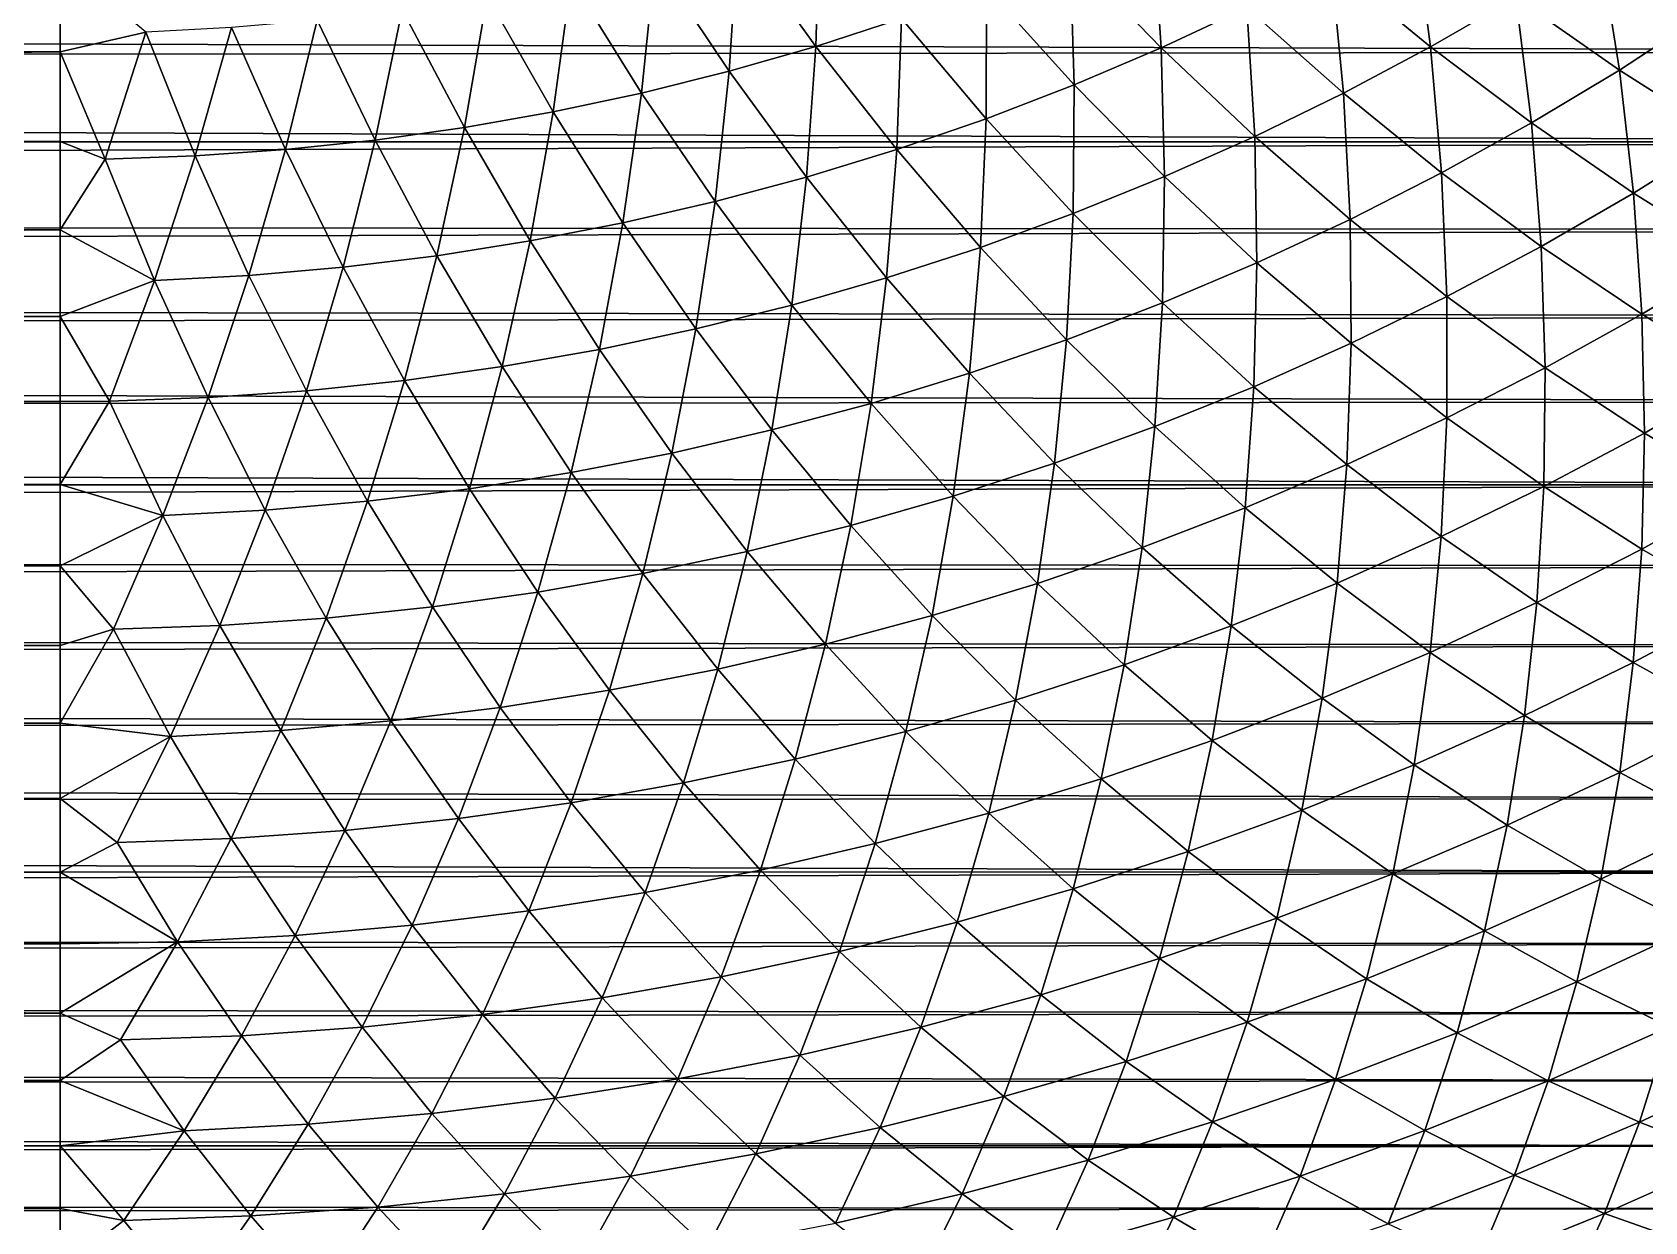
# Model space of a CAD drawing. Header units: millimetres. Extents: x -260 to 430, y -260 to 260.
# Drawn here: x 359.56 to 385.22, y -58.04 to -39.12 of the extents above; entities that cross this region are included whole.
import ezdxf

# ---------------------------------------------------------------- set-up
doc = ezdxf.new("R2010")
doc.units = ezdxf.units.MM
doc.header["$MEASUREMENT"] = 0
doc.layers.add('MESH_3D', color=2, linetype='CONTINUOUS')

msp = doc.modelspace()

# ---------------------------------------------------------------- linework, layer by layer
at = {"layer": 'MESH_3D'}
for points in [[(372.096, -37.228, 2508.033), (370.789, -37.627, 2508.033), (372.03, -39.347, 2506.631)], [(372.096, -37.228, 2508.033), (372.03, -39.347, 2506.631), (373.395, -38.903, 2506.631)], [(377.389, -37.29, 2506.631), (376.077, -37.874, 2506.631), (377.529, -39.37, 2505.161)], [(377.389, -37.29, 2506.631), (377.529, -39.37, 2505.161), (378.892, -38.735, 2505.161)], [(381.548, -37.322, 2505.161), (380.232, -38.052, 2505.161), (381.814, -39.354, 2503.623)], [(381.548, -37.322, 2505.161), (381.814, -39.354, 2503.623), (383.174, -38.568, 2503.623)], [(370.789, -37.627, 2508.033), (369.47, -37.981, 2508.033), (370.649, -39.743, 2506.631)], [(370.789, -37.627, 2508.033), (370.649, -39.743, 2506.631), (372.03, -39.347, 2506.631)], [(86.877, -38.437, 120.274), (399.734, -37.978, 406.654), (399.082, -39.432, 407.365)], [(257.216, -37.948, 2508.822), (257.012, -39.301, 2507.926), (360, -37.978, 2508.802)], [(257.012, -39.301, 2507.926), (360, -39.432, 2507.837), (360, -37.978, 2508.802)], [(361.366, -39.12, 2508.033), (360, -37.978, 2508.802), (360, -39.432, 2507.837)], [(369.47, -37.981, 2508.033), (368.138, -38.288, 2508.033), (369.256, -40.09, 2506.631)], [(369.47, -37.981, 2508.033), (369.256, -40.09, 2506.631), (370.649, -39.743, 2506.631)], [(376.077, -37.874, 2506.631), (374.745, -38.412, 2506.631), (376.144, -39.958, 2505.161)], [(376.077, -37.874, 2506.631), (376.144, -39.958, 2505.161), (377.529, -39.37, 2505.161)], [(384.506, -37.736, 2503.623), (383.174, -38.568, 2503.623), (384.821, -39.722, 2502.02)], [(384.506, -37.736, 2503.623), (384.821, -39.722, 2502.02), (386.192, -38.831, 2502.02)], [(380.232, -38.052, 2505.161), (378.892, -38.735, 2505.161), (380.427, -40.091, 2503.623)], [(380.232, -38.052, 2505.161), (380.427, -40.091, 2503.623), (381.814, -39.354, 2503.623)], [(86.295, -39.726, 120.917), (86.877, -38.437, 120.274), (399.082, -39.432, 407.365)], [(368.138, -38.288, 2508.033), (366.797, -38.549, 2508.033), (367.851, -40.389, 2506.631)], [(368.138, -38.288, 2508.033), (367.851, -40.389, 2506.631), (369.256, -40.09, 2506.631)], [(374.745, -38.412, 2506.631), (373.395, -38.903, 2506.631), (374.74, -40.497, 2505.161)], [(374.745, -38.412, 2506.631), (374.74, -40.497, 2505.161), (376.144, -39.958, 2505.161)], [(366.797, -38.549, 2508.033), (365.448, -38.763, 2508.033), (366.436, -40.638, 2506.631)], [(366.797, -38.549, 2508.033), (366.436, -40.638, 2506.631), (367.851, -40.389, 2506.631)], [(378.892, -38.735, 2505.161), (377.529, -39.37, 2505.161), (379.016, -40.779, 2503.623)], [(378.892, -38.735, 2505.161), (379.016, -40.779, 2503.623), (380.427, -40.091, 2503.623)], [(383.174, -38.568, 2503.623), (381.814, -39.354, 2503.623), (383.42, -40.564, 2502.02)], [(383.174, -38.568, 2503.623), (383.42, -40.564, 2502.02), (384.821, -39.722, 2502.02)], [(364.092, -38.929, 2508.033), (362.731, -39.048, 2508.033), (363.586, -40.988, 2506.631)], [(364.092, -38.929, 2508.033), (363.586, -40.988, 2506.631), (365.014, -40.838, 2506.631)], [(365.448, -38.763, 2508.033), (364.092, -38.929, 2508.033), (365.014, -40.838, 2506.631)], [(365.448, -38.763, 2508.033), (365.014, -40.838, 2506.631), (366.436, -40.638, 2506.631)], [(373.395, -38.903, 2506.631), (372.03, -39.347, 2506.631), (373.317, -40.987, 2505.161)], [(373.395, -38.903, 2506.631), (373.317, -40.987, 2505.161), (374.74, -40.497, 2505.161)], [(386.192, -38.831, 2502.02), (384.821, -39.722, 2502.02), (386.484, -40.781, 2500.354)], [(361.366, -39.12, 2508.033), (360, -39.432, 2507.837), (360.718, -41.139, 2506.631)], [(361.366, -39.12, 2508.033), (360.718, -41.139, 2506.631), (362.153, -41.089, 2506.631)], [(362.731, -39.048, 2508.033), (361.366, -39.12, 2508.033), (362.153, -41.089, 2506.631)], [(362.731, -39.048, 2508.033), (362.153, -41.089, 2506.631), (363.586, -40.988, 2506.631)], [(86.295, -39.726, 120.917), (399.082, -39.432, 407.365), (398.405, -40.862, 408.103)], [(257.012, -39.301, 2507.926), (256.805, -40.634, 2506.999), (360, -39.432, 2507.837)], [(256.805, -40.634, 2506.999), (360, -40.862, 2506.836), (360, -39.432, 2507.837)], [(360.718, -41.139, 2506.631), (360, -39.432, 2507.837), (360, -40.862, 2506.836)], [(372.03, -39.347, 2506.631), (370.649, -39.743, 2506.631), (371.879, -41.427, 2505.161)], [(372.03, -39.347, 2506.631), (371.879, -41.427, 2505.161), (373.317, -40.987, 2505.161)], [(377.529, -39.37, 2505.161), (376.144, -39.958, 2505.161), (377.581, -41.418, 2503.623)], [(377.529, -39.37, 2505.161), (377.581, -41.418, 2503.623), (379.016, -40.779, 2503.623)], [(381.814, -39.354, 2503.623), (380.427, -40.091, 2503.623), (381.99, -41.357, 2502.02)], [(381.814, -39.354, 2503.623), (381.99, -41.357, 2502.02), (383.42, -40.564, 2502.02)], [(85.76, -40.869, 121.519), (86.295, -39.726, 120.917), (398.405, -40.862, 408.103)], [(370.649, -39.743, 2506.631), (369.256, -40.09, 2506.631), (370.426, -41.816, 2505.161)], [(370.649, -39.743, 2506.631), (370.426, -41.816, 2505.161), (371.879, -41.427, 2505.161)], [(384.821, -39.722, 2502.02), (383.42, -40.564, 2502.02), (385.044, -41.681, 2500.354)], [(384.821, -39.722, 2502.02), (385.044, -41.681, 2500.354), (386.484, -40.781, 2500.354)], [(376.144, -39.958, 2505.161), (374.74, -40.497, 2505.161), (376.125, -42.007, 2503.623)], [(376.144, -39.958, 2505.161), (376.125, -42.007, 2503.623), (377.581, -41.418, 2503.623)], [(369.256, -40.09, 2506.631), (367.851, -40.389, 2506.631), (368.96, -42.155, 2505.161)], [(369.256, -40.09, 2506.631), (368.96, -42.155, 2505.161), (370.426, -41.816, 2505.161)], [(380.427, -40.091, 2503.623), (379.016, -40.779, 2503.623), (380.533, -42.099, 2502.02)], [(380.427, -40.091, 2503.623), (380.533, -42.099, 2502.02), (381.99, -41.357, 2502.02)], [(367.851, -40.389, 2506.631), (366.436, -40.638, 2506.631), (367.484, -42.442, 2505.161)], [(367.851, -40.389, 2506.631), (367.484, -42.442, 2505.161), (368.96, -42.155, 2505.161)], [(374.74, -40.497, 2505.161), (373.317, -40.987, 2505.161), (374.649, -42.544, 2503.623)], [(374.74, -40.497, 2505.161), (374.649, -42.544, 2503.623), (376.125, -42.007, 2503.623)], [(256.805, -40.634, 2506.999), (256.594, -41.945, 2506.041), (360, -40.862, 2506.836)], [(366.436, -40.638, 2506.631), (365.014, -40.838, 2506.631), (365.998, -42.677, 2505.161)], [(366.436, -40.638, 2506.631), (365.998, -42.677, 2505.161), (367.484, -42.442, 2505.161)], [(379.016, -40.779, 2503.623), (377.581, -41.418, 2503.623), (379.051, -42.79, 2502.02)], [(379.016, -40.779, 2503.623), (379.051, -42.79, 2502.02), (380.533, -42.099, 2502.02)], [(383.42, -40.564, 2502.02), (381.99, -41.357, 2502.02), (383.574, -42.529, 2500.354)], [(383.42, -40.564, 2502.02), (383.574, -42.529, 2500.354), (385.044, -41.681, 2500.354)], [(386.484, -40.781, 2500.354), (385.044, -41.681, 2500.354), (386.683, -42.702, 2498.626)], [(85.213, -41.998, 122.141), (85.76, -40.869, 121.519), (398.405, -40.862, 408.103)], [(85.213, -41.998, 122.141), (398.405, -40.862, 408.103), (397.705, -42.266, 408.867)], [(256.594, -41.945, 2506.041), (360, -42.266, 2505.799), (360, -40.862, 2506.836)], [(360.718, -41.139, 2506.631), (360, -40.862, 2506.836), (360, -42.266, 2505.799)], [(363.586, -40.988, 2506.631), (362.153, -41.089, 2506.631), (363.006, -42.991, 2505.161)], [(363.586, -40.988, 2506.631), (363.006, -42.991, 2505.161), (364.505, -42.86, 2505.161)], [(365.014, -40.838, 2506.631), (363.586, -40.988, 2506.631), (364.505, -42.86, 2505.161)], [(365.014, -40.838, 2506.631), (364.505, -42.86, 2505.161), (365.998, -42.677, 2505.161)], [(373.317, -40.987, 2505.161), (371.879, -41.427, 2505.161), (373.155, -43.029, 2503.623)], [(373.317, -40.987, 2505.161), (373.155, -43.029, 2503.623), (374.649, -42.544, 2503.623)], [(360.718, -41.139, 2506.631), (360, -42.266, 2505.799), (361.504, -43.07, 2505.161)], [(362.153, -41.089, 2506.631), (360.718, -41.139, 2506.631), (361.504, -43.07, 2505.161)], [(362.153, -41.089, 2506.631), (361.504, -43.07, 2505.161), (363.006, -42.991, 2505.161)], [(371.879, -41.427, 2505.161), (370.426, -41.816, 2505.161), (371.646, -43.462, 2503.623)], [(371.879, -41.427, 2505.161), (371.646, -43.462, 2503.623), (373.155, -43.029, 2503.623)], [(377.581, -41.418, 2503.623), (376.125, -42.007, 2503.623), (377.546, -43.428, 2502.02)], [(377.581, -41.418, 2503.623), (377.546, -43.428, 2502.02), (379.051, -42.79, 2502.02)], [(381.99, -41.357, 2502.02), (380.533, -42.099, 2502.02), (382.076, -43.326, 2500.354)], [(381.99, -41.357, 2502.02), (382.076, -43.326, 2500.354), (383.574, -42.529, 2500.354)], [(370.426, -41.816, 2505.161), (368.96, -42.155, 2505.161), (370.122, -43.842, 2503.623)], [(370.426, -41.816, 2505.161), (370.122, -43.842, 2503.623), (371.646, -43.462, 2503.623)], [(385.044, -41.681, 2500.354), (383.574, -42.529, 2500.354), (385.177, -43.608, 2498.626)], [(385.044, -41.681, 2500.354), (385.177, -43.608, 2498.626), (386.683, -42.702, 2498.626)], [(84.655, -43.111, 122.786), (85.213, -41.998, 122.141), (397.705, -42.266, 408.867)], [(256.594, -41.945, 2506.041), (256.38, -43.234, 2505.053), (360, -42.266, 2505.799)], [(376.125, -42.007, 2503.623), (374.649, -42.544, 2503.623), (376.02, -44.014, 2502.02)], [(376.125, -42.007, 2503.623), (376.02, -44.014, 2502.02), (377.546, -43.428, 2502.02)], [(84.655, -43.111, 122.786), (397.705, -42.266, 408.867), (396.981, -43.644, 409.657)], [(256.38, -43.234, 2505.053), (360, -43.644, 2504.728), (360, -42.266, 2505.799)], [(361.504, -43.07, 2505.161), (360, -42.266, 2505.799), (360, -43.644, 2504.728)], [(368.96, -42.155, 2505.161), (367.484, -42.442, 2505.161), (368.585, -44.168, 2503.623)], [(368.96, -42.155, 2505.161), (368.585, -44.168, 2503.623), (370.122, -43.842, 2503.623)], [(380.533, -42.099, 2502.02), (379.051, -42.79, 2502.02), (380.55, -44.07, 2500.354)], [(380.533, -42.099, 2502.02), (380.55, -44.07, 2500.354), (382.076, -43.326, 2500.354)], [(367.484, -42.442, 2505.161), (365.998, -42.677, 2505.161), (367.039, -44.441, 2503.623)], [(367.484, -42.442, 2505.161), (367.039, -44.441, 2503.623), (368.585, -44.168, 2503.623)], [(374.649, -42.544, 2503.623), (373.155, -43.029, 2503.623), (374.474, -44.547, 2502.02)], [(374.649, -42.544, 2503.623), (374.474, -44.547, 2502.02), (376.02, -44.014, 2502.02)], [(383.574, -42.529, 2500.354), (382.076, -43.326, 2500.354), (383.64, -44.46, 2498.626)], [(383.574, -42.529, 2500.354), (383.64, -44.46, 2498.626), (385.177, -43.608, 2498.626)], [(364.505, -42.86, 2505.161), (363.006, -42.991, 2505.161), (363.922, -44.824, 2503.623)], [(364.505, -42.86, 2505.161), (363.922, -44.824, 2503.623), (365.484, -44.66, 2503.623)], [(365.998, -42.677, 2505.161), (364.505, -42.86, 2505.161), (365.484, -44.66, 2503.623)], [(365.998, -42.677, 2505.161), (365.484, -44.66, 2503.623), (367.039, -44.441, 2503.623)], [(379.051, -42.79, 2502.02), (377.546, -43.428, 2502.02), (379, -44.761, 2500.354)], [(379.051, -42.79, 2502.02), (379, -44.761, 2500.354), (380.55, -44.07, 2500.354)], [(386.683, -42.702, 2498.626), (385.177, -43.608, 2498.626), (386.792, -44.59, 2496.839)], [(84.087, -44.209, 123.454), (84.655, -43.111, 122.786), (396.981, -43.644, 409.657)], [(361.504, -43.07, 2505.161), (360, -43.644, 2504.728), (360.785, -44.988, 2503.623)], [(361.504, -43.07, 2505.161), (360.785, -44.988, 2503.623), (362.355, -44.933, 2503.623)], [(363.006, -42.991, 2505.161), (361.504, -43.07, 2505.161), (362.355, -44.933, 2503.623)], [(363.006, -42.991, 2505.161), (362.355, -44.933, 2503.623), (363.922, -44.824, 2503.623)], [(373.155, -43.029, 2503.623), (371.646, -43.462, 2503.623), (372.911, -45.025, 2502.02)], [(373.155, -43.029, 2503.623), (372.911, -45.025, 2502.02), (374.474, -44.547, 2502.02)], [(256.38, -43.234, 2505.053), (256.164, -44.5, 2504.035), (360, -43.644, 2504.728)], [(382.076, -43.326, 2500.354), (380.55, -44.07, 2500.354), (382.074, -45.258, 2498.626)], [(382.076, -43.326, 2500.354), (382.074, -45.258, 2498.626), (383.64, -44.46, 2498.626)], [(371.646, -43.462, 2503.623), (370.122, -43.842, 2503.623), (371.331, -45.448, 2502.02)], [(371.646, -43.462, 2503.623), (371.331, -45.448, 2502.02), (372.911, -45.025, 2502.02)], [(377.546, -43.428, 2502.02), (376.02, -44.014, 2502.02), (377.426, -45.396, 2500.354)], [(377.546, -43.428, 2502.02), (377.426, -45.396, 2500.354), (379, -44.761, 2500.354)], [(385.177, -43.608, 2498.626), (383.64, -44.46, 2498.626), (385.22, -45.498, 2496.839)], [(385.177, -43.608, 2498.626), (385.22, -45.498, 2496.839), (386.792, -44.59, 2496.839)], [(84.087, -44.209, 123.454), (396.981, -43.644, 409.657), (396.234, -44.995, 410.472)], [(256.164, -44.5, 2504.035), (360, -44.995, 2503.623), (360, -43.644, 2504.728)], [(360.785, -44.988, 2503.623), (360, -43.644, 2504.728), (360, -44.995, 2503.623)], [(370.122, -43.842, 2503.623), (368.585, -44.168, 2503.623), (369.738, -45.816, 2502.02)], [(370.122, -43.842, 2503.623), (369.738, -45.816, 2502.02), (371.331, -45.448, 2502.02)], [(376.02, -44.014, 2502.02), (374.474, -44.547, 2502.02), (375.831, -45.977, 2500.354)], [(376.02, -44.014, 2502.02), (375.831, -45.977, 2500.354), (377.426, -45.396, 2500.354)], [(380.55, -44.07, 2500.354), (379, -44.761, 2500.354), (380.481, -46, 2498.626)], [(380.55, -44.07, 2500.354), (380.481, -46, 2498.626), (382.074, -45.258, 2498.626)], [(83.509, -45.291, 124.145), (84.087, -44.209, 123.454), (396.234, -44.995, 410.472)], [(368.585, -44.168, 2503.623), (367.039, -44.441, 2503.623), (368.134, -46.128, 2502.02)], [(368.585, -44.168, 2503.623), (368.134, -46.128, 2502.02), (369.738, -45.816, 2502.02)], [(256.164, -44.5, 2504.035), (255.945, -45.742, 2502.987), (360, -44.995, 2503.623)], [(367.039, -44.441, 2503.623), (365.484, -44.66, 2503.623), (366.519, -46.383, 2502.02)], [(367.039, -44.441, 2503.623), (366.519, -46.383, 2502.02), (368.134, -46.128, 2502.02)], [(374.474, -44.547, 2502.02), (372.911, -45.025, 2502.02), (374.217, -46.501, 2500.354)], [(374.474, -44.547, 2502.02), (374.217, -46.501, 2500.354), (375.831, -45.977, 2500.354)], [(383.64, -44.46, 2498.626), (382.074, -45.258, 2498.626), (383.617, -46.35, 2496.839)], [(383.64, -44.46, 2498.626), (383.617, -46.35, 2496.839), (385.22, -45.498, 2496.839)], [(386.792, -44.59, 2496.839), (385.22, -45.498, 2496.839), (386.812, -46.439, 2494.995)], [(363.922, -44.824, 2503.623), (362.355, -44.933, 2503.623), (363.267, -46.725, 2502.02)], [(363.922, -44.824, 2503.623), (363.267, -46.725, 2502.02), (364.896, -46.583, 2502.02)], [(365.484, -44.66, 2503.623), (363.922, -44.824, 2503.623), (364.896, -46.583, 2502.02)], [(365.484, -44.66, 2503.623), (364.896, -46.583, 2502.02), (366.519, -46.383, 2502.02)], [(379, -44.761, 2500.354), (377.426, -45.396, 2500.354), (378.863, -46.687, 2498.626)], [(379, -44.761, 2500.354), (378.863, -46.687, 2498.626), (380.481, -46, 2498.626)], [(83.509, -45.291, 124.145), (396.234, -44.995, 410.472), (395.465, -46.318, 411.311)], [(255.945, -45.742, 2502.987), (360, -46.318, 2502.485), (360, -44.995, 2503.623)], [(360.785, -44.988, 2503.623), (360, -46.318, 2502.485), (361.635, -46.811, 2502.02)], [(360.785, -44.988, 2503.623), (360, -44.995, 2503.623), (360, -46.318, 2502.485)], [(362.355, -44.933, 2503.623), (360.785, -44.988, 2503.623), (361.635, -46.811, 2502.02)], [(362.355, -44.933, 2503.623), (361.635, -46.811, 2502.02), (363.267, -46.725, 2502.02)], [(372.911, -45.025, 2502.02), (371.331, -45.448, 2502.02), (372.585, -46.969, 2500.354)], [(372.911, -45.025, 2502.02), (372.585, -46.969, 2500.354), (374.217, -46.501, 2500.354)], [(82.921, -46.358, 124.86), (83.509, -45.291, 124.145), (395.465, -46.318, 411.311)], [(377.426, -45.396, 2500.354), (375.831, -45.977, 2500.354), (377.222, -47.317, 2498.626)], [(377.426, -45.396, 2500.354), (377.222, -47.317, 2498.626), (378.863, -46.687, 2498.626)], [(382.074, -45.258, 2498.626), (380.481, -46, 2498.626), (381.985, -47.146, 2496.839)], [(382.074, -45.258, 2498.626), (381.985, -47.146, 2496.839), (383.617, -46.35, 2496.839)], [(371.331, -45.448, 2502.02), (369.738, -45.816, 2502.02), (370.938, -47.38, 2500.354)], [(371.331, -45.448, 2502.02), (370.938, -47.38, 2500.354), (372.585, -46.969, 2500.354)], [(385.22, -45.498, 2496.839), (383.617, -46.35, 2496.839), (385.175, -47.346, 2494.995)], [(385.22, -45.498, 2496.839), (385.175, -47.346, 2494.995), (386.812, -46.439, 2494.995)], [(255.945, -45.742, 2502.987), (255.724, -46.96, 2501.911), (360, -46.318, 2502.485)], [(369.738, -45.816, 2502.02), (368.134, -46.128, 2502.02), (369.278, -47.733, 2500.354)], [(369.738, -45.816, 2502.02), (369.278, -47.733, 2500.354), (370.938, -47.38, 2500.354)], [(368.134, -46.128, 2502.02), (366.519, -46.383, 2502.02), (367.607, -48.027, 2500.354)], [(368.134, -46.128, 2502.02), (367.607, -48.027, 2500.354), (369.278, -47.733, 2500.354)], [(375.831, -45.977, 2500.354), (374.217, -46.501, 2500.354), (375.56, -47.889, 2498.626)], [(375.831, -45.977, 2500.354), (375.56, -47.889, 2498.626), (377.222, -47.317, 2498.626)], [(380.481, -46, 2498.626), (378.863, -46.687, 2498.626), (380.326, -47.885, 2496.839)], [(380.481, -46, 2498.626), (380.326, -47.885, 2496.839), (381.985, -47.146, 2496.839)], [(82.325, -47.409, 125.6), (82.921, -46.358, 124.86), (395.465, -46.318, 411.311)], [(82.325, -47.409, 125.6), (395.465, -46.318, 411.311), (394.674, -47.612, 412.174)], [(255.724, -46.96, 2501.911), (360, -47.612, 2501.314), (360, -46.318, 2502.485)], [(361.635, -46.811, 2502.02), (360, -46.318, 2502.485), (360, -47.612, 2501.314)], [(366.519, -46.383, 2502.02), (364.896, -46.583, 2502.02), (365.926, -48.264, 2500.354)], [(366.519, -46.383, 2502.02), (365.926, -48.264, 2500.354), (367.607, -48.027, 2500.354)], [(383.617, -46.35, 2496.839), (381.985, -47.146, 2496.839), (383.507, -48.196, 2494.995)], [(383.617, -46.35, 2496.839), (383.507, -48.196, 2494.995), (385.175, -47.346, 2494.995)], [(386.812, -46.439, 2494.995), (385.175, -47.346, 2494.995), (386.742, -48.245, 2493.096)], [(364.896, -46.583, 2502.02), (363.267, -46.725, 2502.02), (364.238, -48.441, 2500.354)], [(364.896, -46.583, 2502.02), (364.238, -48.441, 2500.354), (365.926, -48.264, 2500.354)], [(374.217, -46.501, 2500.354), (372.585, -46.969, 2500.354), (373.879, -48.403, 2498.626)], [(374.217, -46.501, 2500.354), (373.879, -48.403, 2498.626), (375.56, -47.889, 2498.626)], [(378.863, -46.687, 2498.626), (377.222, -47.317, 2498.626), (378.642, -48.565, 2496.839)], [(378.863, -46.687, 2498.626), (378.642, -48.565, 2496.839), (380.326, -47.885, 2496.839)], [(255.724, -46.96, 2501.911), (255.502, -48.152, 2500.807), (360, -47.612, 2501.314)], [(361.635, -46.811, 2502.02), (360, -47.612, 2501.314), (360.849, -48.619, 2500.354)], [(361.635, -46.811, 2502.02), (360.849, -48.619, 2500.354), (362.545, -48.559, 2500.354)], [(363.267, -46.725, 2502.02), (361.635, -46.811, 2502.02), (362.545, -48.559, 2500.354)], [(363.267, -46.725, 2502.02), (362.545, -48.559, 2500.354), (364.238, -48.441, 2500.354)], [(372.585, -46.969, 2500.354), (370.938, -47.38, 2500.354), (372.182, -48.858, 2498.626)], [(372.585, -46.969, 2500.354), (372.182, -48.858, 2498.626), (373.879, -48.403, 2498.626)], [(381.985, -47.146, 2496.839), (380.326, -47.885, 2496.839), (381.81, -48.987, 2494.995)], [(381.985, -47.146, 2496.839), (381.81, -48.987, 2494.995), (383.507, -48.196, 2494.995)], [(81.72, -48.444, 126.364), (82.325, -47.409, 125.6), (394.674, -47.612, 412.174)], [(370.938, -47.38, 2500.354), (369.278, -47.733, 2500.354), (370.469, -49.253, 2498.626)], [(370.938, -47.38, 2500.354), (370.469, -49.253, 2498.626), (372.182, -48.858, 2498.626)], [(377.222, -47.317, 2498.626), (375.56, -47.889, 2498.626), (376.936, -49.186, 2496.839)], [(377.222, -47.317, 2498.626), (376.936, -49.186, 2496.839), (378.642, -48.565, 2496.839)], [(385.175, -47.346, 2494.995), (383.507, -48.196, 2494.995), (385.042, -49.149, 2493.096)], [(385.175, -47.346, 2494.995), (385.042, -49.149, 2493.096), (386.742, -48.245, 2493.096)], [(81.72, -48.444, 126.364), (394.674, -47.612, 412.174), (393.861, -48.877, 413.061)], [(255.502, -48.152, 2500.807), (360, -48.877, 2500.111), (360, -47.612, 2501.314)], [(360.849, -48.619, 2500.354), (360, -47.612, 2501.314), (360, -48.877, 2500.111)], [(369.278, -47.733, 2500.354), (367.607, -48.027, 2500.354), (368.744, -49.589, 2498.626)], [(369.278, -47.733, 2500.354), (368.744, -49.589, 2498.626), (370.469, -49.253, 2498.626)], [(375.56, -47.889, 2498.626), (373.879, -48.403, 2498.626), (375.209, -49.747, 2496.839)], [(375.56, -47.889, 2498.626), (375.209, -49.747, 2496.839), (376.936, -49.186, 2496.839)], [(380.326, -47.885, 2496.839), (378.642, -48.565, 2496.839), (380.088, -49.718, 2494.995)], [(380.326, -47.885, 2496.839), (380.088, -49.718, 2494.995), (381.81, -48.987, 2494.995)], [(255.502, -48.152, 2500.807), (255.279, -49.319, 2499.675), (360, -48.877, 2500.111)], [(367.607, -48.027, 2500.354), (365.926, -48.264, 2500.354), (367.008, -49.864, 2498.626)], [(367.607, -48.027, 2500.354), (367.008, -49.864, 2498.626), (368.744, -49.589, 2498.626)], [(383.507, -48.196, 2494.995), (381.81, -48.987, 2494.995), (383.312, -49.993, 2493.096)], [(383.507, -48.196, 2494.995), (383.312, -49.993, 2493.096), (385.042, -49.149, 2493.096)], [(386.742, -48.245, 2493.096), (385.042, -49.149, 2493.096), (386.587, -50.002, 2491.145)], [(81.107, -49.463, 127.155), (81.72, -48.444, 126.364), (393.861, -48.877, 413.061)], [(364.238, -48.441, 2500.354), (362.545, -48.559, 2500.354), (363.513, -50.231, 2498.626)], [(364.238, -48.441, 2500.354), (363.513, -50.231, 2498.626), (365.263, -50.078, 2498.626)], [(365.926, -48.264, 2500.354), (364.238, -48.441, 2500.354), (365.263, -50.078, 2498.626)], [(365.926, -48.264, 2500.354), (365.263, -50.078, 2498.626), (367.008, -49.864, 2498.626)], [(373.879, -48.403, 2498.626), (372.182, -48.858, 2498.626), (373.464, -50.248, 2496.839)], [(373.879, -48.403, 2498.626), (373.464, -50.248, 2496.839), (375.209, -49.747, 2496.839)], [(360.849, -48.619, 2500.354), (360, -50.111, 2498.877), (361.757, -50.323, 2498.626)], [(360.849, -48.619, 2500.354), (360, -48.877, 2500.111), (360, -50.111, 2498.877)], [(362.545, -48.559, 2500.354), (360.849, -48.619, 2500.354), (361.757, -50.323, 2498.626)], [(362.545, -48.559, 2500.354), (361.757, -50.323, 2498.626), (363.513, -50.231, 2498.626)], [(378.642, -48.565, 2496.839), (376.936, -49.186, 2496.839), (378.34, -50.389, 2494.995)], [(378.642, -48.565, 2496.839), (378.34, -50.389, 2494.995), (380.088, -49.718, 2494.995)], [(81.107, -49.463, 127.155), (393.861, -48.877, 413.061), (393.027, -50.111, 413.97)], [(255.279, -49.319, 2499.675), (360, -50.111, 2498.877), (360, -48.877, 2500.111)], [(372.182, -48.858, 2498.626), (370.469, -49.253, 2498.626), (371.702, -50.687, 2496.839)], [(372.182, -48.858, 2498.626), (371.702, -50.687, 2496.839), (373.464, -50.248, 2496.839)], [(381.81, -48.987, 2494.995), (380.088, -49.718, 2494.995), (381.553, -50.776, 2493.096)], [(381.81, -48.987, 2494.995), (381.553, -50.776, 2493.096), (383.312, -49.993, 2493.096)], [(370.469, -49.253, 2498.626), (368.744, -49.589, 2498.626), (369.926, -51.064, 2496.839)], [(370.469, -49.253, 2498.626), (369.926, -51.064, 2496.839), (371.702, -50.687, 2496.839)], [(376.936, -49.186, 2496.839), (375.209, -49.747, 2496.839), (376.57, -50.999, 2494.995)], [(376.936, -49.186, 2496.839), (376.57, -50.999, 2494.995), (378.34, -50.389, 2494.995)], [(385.042, -49.149, 2493.096), (383.312, -49.993, 2493.096), (384.825, -50.9, 2491.145)], [(385.042, -49.149, 2493.096), (384.825, -50.9, 2491.145), (386.587, -50.002, 2491.145)], [(80.488, -50.465, 127.972), (81.107, -49.463, 127.155), (393.027, -50.111, 413.97)], [(255.279, -49.319, 2499.675), (255.057, -50.46, 2498.516), (360, -50.111, 2498.877)], [(368.744, -49.589, 2498.626), (367.008, -49.864, 2498.626), (368.138, -51.38, 2496.839)], [(368.744, -49.589, 2498.626), (368.138, -51.38, 2496.839), (369.926, -51.064, 2496.839)], [(375.209, -49.747, 2496.839), (373.464, -50.248, 2496.839), (374.781, -51.546, 2494.995)], [(375.209, -49.747, 2496.839), (374.781, -51.546, 2494.995), (376.57, -50.999, 2494.995)], [(380.088, -49.718, 2494.995), (378.34, -50.389, 2494.995), (379.768, -51.497, 2493.096)], [(380.088, -49.718, 2494.995), (379.768, -51.497, 2493.096), (381.553, -50.776, 2493.096)], [(367.008, -49.864, 2498.626), (365.263, -50.078, 2498.626), (366.34, -51.632, 2496.839)], [(367.008, -49.864, 2498.626), (366.34, -51.632, 2496.839), (368.138, -51.38, 2496.839)], [(383.312, -49.993, 2493.096), (381.553, -50.776, 2493.096), (383.034, -51.735, 2491.145)], [(383.312, -49.993, 2493.096), (383.034, -51.735, 2491.145), (384.825, -50.9, 2491.145)], [(386.587, -50.002, 2491.145), (384.825, -50.9, 2491.145), (386.346, -51.707, 2489.144)], [(80.488, -50.465, 127.972), (393.027, -50.111, 413.97), (392.173, -51.314, 414.903)], [(255.057, -50.46, 2498.516), (360, -51.314, 2497.612), (360, -50.111, 2498.877)], [(361.757, -50.323, 2498.626), (360, -50.111, 2498.877), (360, -51.314, 2497.612)], [(363.513, -50.231, 2498.626), (361.757, -50.323, 2498.626), (362.723, -51.949, 2496.839)], [(363.513, -50.231, 2498.626), (362.723, -51.949, 2496.839), (364.534, -51.822, 2496.839)], [(365.263, -50.078, 2498.626), (363.513, -50.231, 2498.626), (364.534, -51.822, 2496.839)], [(365.263, -50.078, 2498.626), (364.534, -51.822, 2496.839), (366.34, -51.632, 2496.839)], [(373.464, -50.248, 2496.839), (371.702, -50.687, 2496.839), (372.973, -52.03, 2494.995)], [(373.464, -50.248, 2496.839), (372.973, -52.03, 2494.995), (374.781, -51.546, 2494.995)], [(79.862, -51.449, 128.817), (80.488, -50.465, 127.972), (392.173, -51.314, 414.903)], [(255.057, -50.46, 2498.516), (254.834, -51.573, 2497.331), (360, -51.314, 2497.612)], [(361.757, -50.323, 2498.626), (360, -51.314, 2497.612), (360.908, -52.012, 2496.839)], [(361.757, -50.323, 2498.626), (360.908, -52.012, 2496.839), (362.723, -51.949, 2496.839)], [(378.34, -50.389, 2494.995), (376.57, -50.999, 2494.995), (377.959, -52.156, 2493.096)], [(378.34, -50.389, 2494.995), (377.959, -52.156, 2493.096), (379.768, -51.497, 2493.096)], [(371.702, -50.687, 2496.839), (369.926, -51.064, 2496.839), (371.149, -52.451, 2494.995)], [(371.702, -50.687, 2496.839), (371.149, -52.451, 2494.995), (372.973, -52.03, 2494.995)], [(381.553, -50.776, 2493.096), (379.768, -51.497, 2493.096), (381.214, -52.508, 2491.145)], [(381.553, -50.776, 2493.096), (381.214, -52.508, 2491.145), (383.034, -51.735, 2491.145)], [(369.926, -51.064, 2496.839), (368.138, -51.38, 2496.839), (369.312, -52.808, 2494.995)], [(369.926, -51.064, 2496.839), (369.312, -52.808, 2494.995), (371.149, -52.451, 2494.995)], [(376.57, -50.999, 2494.995), (374.781, -51.546, 2494.995), (376.127, -52.75, 2493.096)], [(376.57, -50.999, 2494.995), (376.127, -52.75, 2493.096), (377.959, -52.156, 2493.096)], [(384.825, -50.9, 2491.145), (383.034, -51.735, 2491.145), (384.526, -52.595, 2489.144)], [(384.825, -50.9, 2491.145), (384.526, -52.595, 2489.144), (386.346, -51.707, 2489.144)], [(79.862, -51.449, 128.817), (392.173, -51.314, 414.903), (391.298, -52.485, 415.856)], [(254.834, -51.573, 2497.331), (360, -52.485, 2496.318), (360, -51.314, 2497.612)], [(360.908, -52.012, 2496.839), (360, -51.314, 2497.612), (360, -52.485, 2496.318)], [(79.231, -52.416, 129.689), (79.862, -51.449, 128.817), (391.298, -52.485, 415.856)], [(254.834, -51.573, 2497.331), (254.612, -52.659, 2496.12), (360, -52.485, 2496.318)], [(368.138, -51.38, 2496.839), (366.34, -51.632, 2496.839), (367.463, -53.101, 2494.995)], [(368.138, -51.38, 2496.839), (367.463, -53.101, 2494.995), (369.312, -52.808, 2494.995)], [(374.781, -51.546, 2494.995), (372.973, -52.03, 2494.995), (374.277, -53.281, 2493.096)], [(374.781, -51.546, 2494.995), (374.277, -53.281, 2493.096), (376.127, -52.75, 2493.096)], [(379.768, -51.497, 2493.096), (377.959, -52.156, 2493.096), (379.369, -53.216, 2491.145)], [(379.768, -51.497, 2493.096), (379.369, -53.216, 2491.145), (381.214, -52.508, 2491.145)], [(364.534, -51.822, 2496.839), (362.723, -51.949, 2496.839), (363.741, -53.492, 2494.995)], [(364.534, -51.822, 2496.839), (363.741, -53.492, 2494.995), (365.605, -53.329, 2494.995)], [(366.34, -51.632, 2496.839), (364.534, -51.822, 2496.839), (365.605, -53.329, 2494.995)], [(366.34, -51.632, 2496.839), (365.605, -53.329, 2494.995), (367.463, -53.101, 2494.995)], [(383.034, -51.735, 2491.145), (381.214, -52.508, 2491.145), (382.675, -53.419, 2489.144)], [(383.034, -51.735, 2491.145), (382.675, -53.419, 2489.144), (384.526, -52.595, 2489.144)], [(386.346, -51.707, 2489.144), (384.526, -52.595, 2489.144), (386.023, -53.355, 2487.094)], [(360.908, -52.012, 2496.839), (360, -52.485, 2496.318), (361.871, -53.59, 2494.995)], [(362.723, -51.949, 2496.839), (360.908, -52.012, 2496.839), (361.871, -53.59, 2494.995)], [(362.723, -51.949, 2496.839), (361.871, -53.59, 2494.995), (363.741, -53.492, 2494.995)], [(372.973, -52.03, 2494.995), (371.149, -52.451, 2494.995), (372.408, -53.747, 2493.096)], [(372.973, -52.03, 2494.995), (372.408, -53.747, 2493.096), (374.277, -53.281, 2493.096)], [(377.959, -52.156, 2493.096), (376.127, -52.75, 2493.096), (377.5, -53.859, 2491.145)], [(377.959, -52.156, 2493.096), (377.5, -53.859, 2491.145), (379.369, -53.216, 2491.145)], [(78.596, -53.364, 130.591), (79.231, -52.416, 129.689), (391.298, -52.485, 415.856)], [(78.596, -53.364, 130.591), (391.298, -52.485, 415.856), (390.404, -53.623, 416.832)], [(254.612, -52.659, 2496.12), (360, -53.623, 2494.995), (360, -52.485, 2496.318)], [(361.871, -53.59, 2494.995), (360, -52.485, 2496.318), (360, -53.623, 2494.995)], [(371.149, -52.451, 2494.995), (369.312, -52.808, 2494.995), (370.525, -54.147, 2493.096)], [(371.149, -52.451, 2494.995), (370.525, -54.147, 2493.096), (372.408, -53.747, 2493.096)], [(381.214, -52.508, 2491.145), (379.369, -53.216, 2491.145), (380.797, -54.178, 2489.144)], [(381.214, -52.508, 2491.145), (380.797, -54.178, 2489.144), (382.675, -53.419, 2489.144)], [(384.526, -52.595, 2489.144), (382.675, -53.419, 2489.144), (384.145, -54.231, 2487.094)], [(384.526, -52.595, 2489.144), (384.145, -54.231, 2487.094), (386.023, -53.355, 2487.094)], [(254.612, -52.659, 2496.12), (254.39, -53.717, 2494.883), (360, -53.623, 2494.995)], [(369.312, -52.808, 2494.995), (367.463, -53.101, 2494.995), (368.629, -54.482, 2493.096)], [(369.312, -52.808, 2494.995), (368.629, -54.482, 2493.096), (370.525, -54.147, 2493.096)], [(376.127, -52.75, 2493.096), (374.277, -53.281, 2493.096), (375.61, -54.437, 2491.145)], [(376.127, -52.75, 2493.096), (375.61, -54.437, 2491.145), (377.5, -53.859, 2491.145)], [(367.463, -53.101, 2494.995), (365.605, -53.329, 2494.995), (366.722, -54.75, 2493.096)], [(367.463, -53.101, 2494.995), (366.722, -54.75, 2493.096), (368.629, -54.482, 2493.096)], [(77.957, -54.293, 131.521), (78.596, -53.364, 130.591), (390.404, -53.623, 416.832)], [(365.605, -53.329, 2494.995), (363.741, -53.492, 2494.995), (364.808, -54.951, 2493.096)], [(365.605, -53.329, 2494.995), (364.808, -54.951, 2493.096), (366.722, -54.75, 2493.096)], [(374.277, -53.281, 2493.096), (372.408, -53.747, 2493.096), (373.7, -54.949, 2491.145)], [(374.277, -53.281, 2493.096), (373.7, -54.949, 2491.145), (375.61, -54.437, 2491.145)], [(379.369, -53.216, 2491.145), (377.5, -53.859, 2491.145), (378.894, -54.871, 2489.144)], [(379.369, -53.216, 2491.145), (378.894, -54.871, 2489.144), (380.797, -54.178, 2489.144)], [(386.023, -53.355, 2487.094), (384.145, -54.231, 2487.094), (385.62, -54.942, 2485)], [(77.957, -54.293, 131.521), (390.404, -53.623, 416.832), (389.492, -54.728, 417.827)], [(254.39, -53.717, 2494.883), (360, -54.728, 2493.644), (360, -53.623, 2494.995)], [(361.871, -53.59, 2494.995), (360, -54.728, 2493.644), (360.963, -55.152, 2493.096)], [(361.871, -53.59, 2494.995), (360, -53.623, 2494.995), (360, -54.728, 2493.644)], [(361.871, -53.59, 2494.995), (360.963, -55.152, 2493.096), (362.887, -55.085, 2493.096)], [(363.741, -53.492, 2494.995), (361.871, -53.59, 2494.995), (362.887, -55.085, 2493.096)], [(363.741, -53.492, 2494.995), (362.887, -55.085, 2493.096), (364.808, -54.951, 2493.096)], [(382.675, -53.419, 2489.144), (380.797, -54.178, 2489.144), (382.238, -55.041, 2487.094)], [(382.675, -53.419, 2489.144), (382.238, -55.041, 2487.094), (384.145, -54.231, 2487.094)], [(254.39, -53.717, 2494.883), (254.171, -54.746, 2493.622), (360, -54.728, 2493.644)], [(372.408, -53.747, 2493.096), (370.525, -54.147, 2493.096), (371.774, -55.394, 2491.145)], [(372.408, -53.747, 2493.096), (371.774, -55.394, 2491.145), (373.7, -54.949, 2491.145)], [(377.5, -53.859, 2491.145), (375.61, -54.437, 2491.145), (376.967, -55.497, 2489.144)], [(377.5, -53.859, 2491.145), (376.967, -55.497, 2489.144), (378.894, -54.871, 2489.144)], [(370.525, -54.147, 2493.096), (368.629, -54.482, 2493.096), (369.834, -55.771, 2491.145)], [(370.525, -54.147, 2493.096), (369.834, -55.771, 2491.145), (371.774, -55.394, 2491.145)], [(77.315, -55.203, 132.482), (77.957, -54.293, 131.521), (389.492, -54.728, 417.827)], [(380.797, -54.178, 2489.144), (378.894, -54.871, 2489.144), (380.303, -55.783, 2487.094)], [(380.797, -54.178, 2489.144), (380.303, -55.783, 2487.094), (382.238, -55.041, 2487.094)], [(384.145, -54.231, 2487.094), (382.238, -55.041, 2487.094), (383.687, -55.803, 2485)], [(384.145, -54.231, 2487.094), (383.687, -55.803, 2485), (385.62, -54.942, 2485)], [(368.629, -54.482, 2493.096), (366.722, -54.75, 2493.096), (367.882, -56.08, 2491.145)], [(368.629, -54.482, 2493.096), (367.882, -56.08, 2491.145), (369.834, -55.771, 2491.145)], [(375.61, -54.437, 2491.145), (373.7, -54.949, 2491.145), (375.02, -56.055, 2489.144)], [(375.61, -54.437, 2491.145), (375.02, -56.055, 2489.144), (376.967, -55.497, 2489.144)], [(77.315, -55.203, 132.482), (389.492, -54.728, 417.827), (388.56, -55.799, 418.843)], [(253.954, -55.745, 2492.338), (360, -55.799, 2492.266), (360, -54.728, 2493.644)], [(254.171, -54.746, 2493.622), (253.954, -55.745, 2492.338), (360, -54.728, 2493.644)], [(360.963, -55.152, 2493.096), (360, -54.728, 2493.644), (360, -55.799, 2492.266)], [(366.722, -54.75, 2493.096), (364.808, -54.951, 2493.096), (365.92, -56.321, 2491.145)], [(366.722, -54.75, 2493.096), (365.92, -56.321, 2491.145), (367.882, -56.08, 2491.145)], [(378.894, -54.871, 2489.144), (376.967, -55.497, 2489.144), (378.344, -56.458, 2487.094)], [(378.894, -54.871, 2489.144), (378.344, -56.458, 2487.094), (380.303, -55.783, 2487.094)], [(360.963, -55.152, 2493.096), (360, -55.799, 2492.266), (361.976, -56.597, 2491.145)], [(362.887, -55.085, 2493.096), (360.963, -55.152, 2493.096), (361.976, -56.597, 2491.145)], [(362.887, -55.085, 2493.096), (361.976, -56.597, 2491.145), (363.95, -56.493, 2491.145)], [(364.808, -54.951, 2493.096), (362.887, -55.085, 2493.096), (363.95, -56.493, 2491.145)], [(364.808, -54.951, 2493.096), (363.95, -56.493, 2491.145), (365.92, -56.321, 2491.145)], [(373.7, -54.949, 2491.145), (371.774, -55.394, 2491.145), (373.055, -56.545, 2489.144)], [(373.7, -54.949, 2491.145), (373.055, -56.545, 2489.144), (375.02, -56.055, 2489.144)], [(382.238, -55.041, 2487.094), (380.303, -55.783, 2487.094), (381.725, -56.595, 2485)], [(382.238, -55.041, 2487.094), (381.725, -56.595, 2485), (383.687, -55.803, 2485)], [(385.62, -54.942, 2485), (383.687, -55.803, 2485), (385.139, -56.463, 2482.863)], [(385.62, -54.942, 2485), (385.139, -56.463, 2482.863), (387.094, -55.551, 2482.863)], [(76.672, -56.092, 133.475), (77.315, -55.203, 132.482), (388.56, -55.799, 418.843)], [(371.774, -55.394, 2491.145), (369.834, -55.771, 2491.145), (371.073, -56.966, 2489.144)], [(371.774, -55.394, 2491.145), (371.073, -56.966, 2489.144), (373.055, -56.545, 2489.144)], [(376.967, -55.497, 2489.144), (375.02, -56.055, 2489.144), (376.363, -57.064, 2487.094)], [(376.967, -55.497, 2489.144), (376.363, -57.064, 2487.094), (378.344, -56.458, 2487.094)], [(387.094, -55.551, 2482.863), (385.139, -56.463, 2482.863), (386.589, -57.021, 2480.686)], [(76.672, -56.092, 133.475), (388.56, -55.799, 418.843), (387.611, -56.836, 419.878)], [(253.954, -55.745, 2492.338), (253.739, -56.715, 2491.029), (360, -55.799, 2492.266)], [(253.739, -56.715, 2491.029), (360, -56.836, 2490.862), (360, -55.799, 2492.266)], [(361.976, -56.597, 2491.145), (360, -55.799, 2492.266), (360, -56.836, 2490.862)], [(369.834, -55.771, 2491.145), (367.882, -56.08, 2491.145), (369.078, -57.318, 2489.144)], [(369.834, -55.771, 2491.145), (369.078, -57.318, 2489.144), (371.073, -56.966, 2489.144)], [(380.303, -55.783, 2487.094), (378.344, -56.458, 2487.094), (379.737, -57.319, 2485)], [(380.303, -55.783, 2487.094), (379.737, -57.319, 2485), (381.725, -56.595, 2485)], [(383.687, -55.803, 2485), (381.725, -56.595, 2485), (383.153, -57.306, 2482.863)], [(383.687, -55.803, 2485), (383.153, -57.306, 2482.863), (385.139, -56.463, 2482.863)], [(76.093, -56.875, 134.395), (76.672, -56.092, 133.475), (387.611, -56.836, 419.878)], [(367.882, -56.08, 2491.145), (365.92, -56.321, 2491.145), (367.072, -57.6, 2489.144)], [(367.882, -56.08, 2491.145), (367.072, -57.6, 2489.144), (369.078, -57.318, 2489.144)], [(375.02, -56.055, 2489.144), (373.055, -56.545, 2489.144), (374.361, -57.6, 2487.094)], [(375.02, -56.055, 2489.144), (374.361, -57.6, 2487.094), (376.363, -57.064, 2487.094)], [(365.92, -56.321, 2491.145), (363.95, -56.493, 2491.145), (365.058, -57.812, 2489.144)], [(365.92, -56.321, 2491.145), (365.058, -57.812, 2489.144), (367.072, -57.6, 2489.144)], [(378.344, -56.458, 2487.094), (376.363, -57.064, 2487.094), (377.724, -57.973, 2485)], [(378.344, -56.458, 2487.094), (377.724, -57.973, 2485), (379.737, -57.319, 2485)], [(385.139, -56.463, 2482.863), (383.153, -57.306, 2482.863), (384.583, -57.914, 2480.686)], [(385.139, -56.463, 2482.863), (384.583, -57.914, 2480.686), (386.589, -57.021, 2480.686)], [(253.739, -56.715, 2491.029), (253.527, -57.654, 2489.698), (360, -56.836, 2490.862)], [(361.976, -56.597, 2491.145), (360, -56.836, 2490.862), (361.013, -58.024, 2489.144)], [(361.976, -56.597, 2491.145), (361.013, -58.024, 2489.144), (363.037, -57.953, 2489.144)], [(363.95, -56.493, 2491.145), (361.976, -56.597, 2491.145), (363.037, -57.953, 2489.144)], [(363.95, -56.493, 2491.145), (363.037, -57.953, 2489.144), (365.058, -57.812, 2489.144)], [(373.055, -56.545, 2489.144), (371.073, -56.966, 2489.144), (372.342, -58.066, 2487.094)], [(373.055, -56.545, 2489.144), (372.342, -58.066, 2487.094), (374.361, -57.6, 2487.094)], [(381.725, -56.595, 2485), (379.737, -57.319, 2485), (381.139, -58.079, 2482.863)], [(381.725, -56.595, 2485), (381.139, -58.079, 2482.863), (383.153, -57.306, 2482.863)], [(75.573, -57.565, 135.245), (387.611, -56.836, 419.878), (386.645, -57.837, 420.932)], [(75.573, -57.565, 135.245), (76.093, -56.875, 134.395), (387.611, -56.836, 419.878)], [(253.527, -57.654, 2489.698), (360, -57.837, 2489.432), (360, -56.836, 2490.862)], [(361.013, -58.024, 2489.144), (360, -56.836, 2490.862), (360, -57.837, 2489.432)], [(371.073, -56.966, 2489.144), (369.078, -57.318, 2489.144), (370.308, -58.462, 2487.094)], [(371.073, -56.966, 2489.144), (370.308, -58.462, 2487.094), (372.342, -58.066, 2487.094)], [(376.363, -57.064, 2487.094), (374.361, -57.6, 2487.094), (375.69, -58.556, 2485)], [(376.363, -57.064, 2487.094), (375.69, -58.556, 2485), (377.724, -57.973, 2485)], [(386.589, -57.021, 2480.686), (384.583, -57.914, 2480.686), (386.01, -58.42, 2478.472)], [(369.078, -57.318, 2489.144), (367.072, -57.6, 2489.144), (368.262, -58.786, 2487.094)], [(369.078, -57.318, 2489.144), (368.262, -58.786, 2487.094), (370.308, -58.462, 2487.094)], [(379.737, -57.319, 2485), (377.724, -57.973, 2485), (379.099, -58.781, 2482.863)], [(379.737, -57.319, 2485), (379.099, -58.781, 2482.863), (381.139, -58.079, 2482.863)], [(383.153, -57.306, 2482.863), (381.139, -58.079, 2482.863), (382.547, -58.737, 2480.686)], [(383.153, -57.306, 2482.863), (382.547, -58.737, 2480.686), (384.583, -57.914, 2480.686)], [(75.054, -58.24, 136.118), (75.573, -57.565, 135.245), (386.645, -57.837, 420.932)], [(253.527, -57.654, 2489.698), (253.319, -58.563, 2488.345), (360, -57.837, 2489.432)], [(367.072, -57.6, 2489.144), (365.058, -57.812, 2489.144), (366.205, -59.038, 2487.094)], [(367.072, -57.6, 2489.144), (366.205, -59.038, 2487.094), (368.262, -58.786, 2487.094)], [(374.361, -57.6, 2487.094), (372.342, -58.066, 2487.094), (373.637, -59.068, 2485)], [(374.361, -57.6, 2487.094), (373.637, -59.068, 2485), (375.69, -58.556, 2485)], [(75.054, -58.24, 136.118), (386.645, -57.837, 420.932), (385.663, -58.802, 422.004)], [(253.319, -58.563, 2488.345), (360, -58.802, 2487.978), (360, -57.837, 2489.432)], [(361.013, -58.024, 2489.144), (360, -57.837, 2489.432), (360, -58.802, 2487.978)], [(363.037, -57.953, 2489.144), (361.013, -58.024, 2489.144), (362.072, -59.327, 2487.094)], [(363.037, -57.953, 2489.144), (362.072, -59.327, 2487.094), (364.141, -59.219, 2487.094)], [(365.058, -57.812, 2489.144), (363.037, -57.953, 2489.144), (364.141, -59.219, 2487.094)], [(365.058, -57.812, 2489.144), (364.141, -59.219, 2487.094), (366.205, -59.038, 2487.094)], [(377.724, -57.973, 2485), (375.69, -58.556, 2485), (377.036, -59.412, 2482.863)], [(377.724, -57.973, 2485), (377.036, -59.412, 2482.863), (379.099, -58.781, 2482.863)], [(384.583, -57.914, 2480.686), (382.547, -58.737, 2480.686), (383.955, -59.292, 2478.472)], [(384.583, -57.914, 2480.686), (383.955, -59.292, 2478.472), (386.01, -58.42, 2478.472)], [(361.013, -58.024, 2489.144), (360, -58.802, 2487.978), (362.072, -59.327, 2487.094)]]:
    msp.add_3dface(points, dxfattribs=at)

doc.saveas('drawing.dxf')
